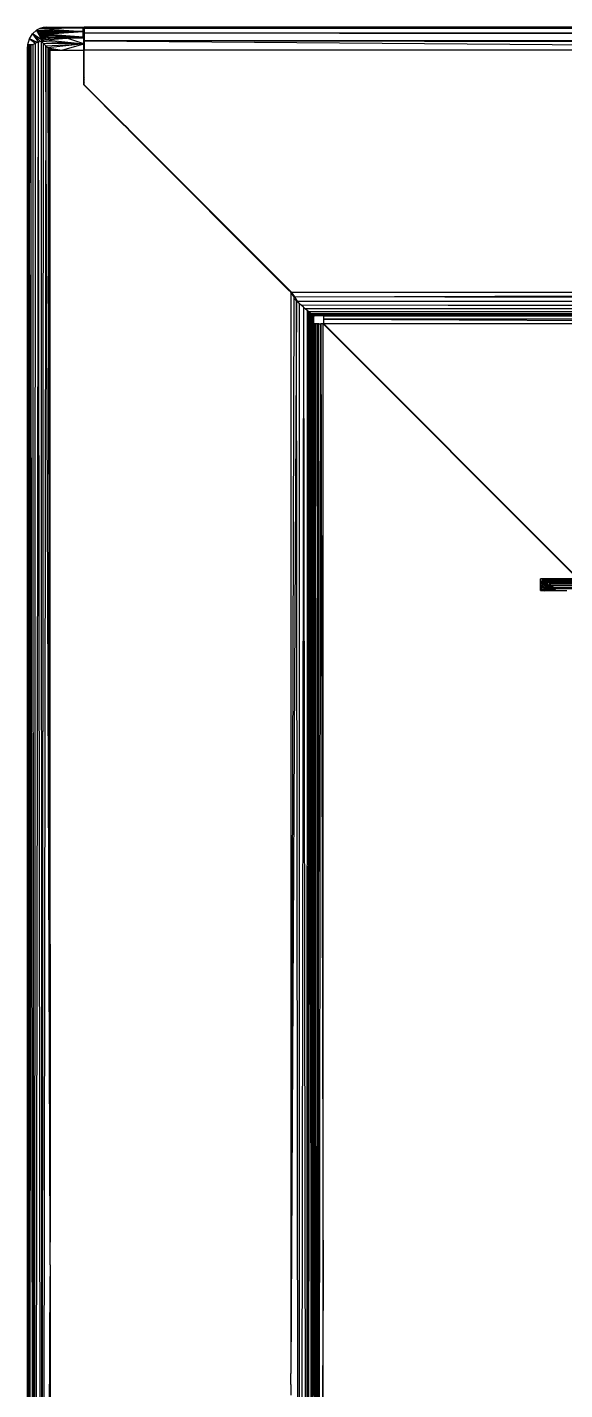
# Model space of a CAD drawing. Header units: inches. Extents: x 12 to 4610, y 8 to 3258.
# Drawn here: x 690.8 to 784.2, y 2408.2 to 2644.6 of the extents above; entities that cross this region are included whole.
import ezdxf

# ---------------------------------------------------------------- set-up
doc = ezdxf.new("R2010")
doc.units = ezdxf.units.IN
doc.header["$MEASUREMENT"] = 0

msp = doc.modelspace()

# ---------------------------------------------------------------- linework, layer by layer
for p, q in [((691.72, 2643.48), (692.41, 2644.16)), ((693.01, 2644.42), (692.41, 2644.16)), ((692.83, 2643.75), (692.41, 2644.16)), ((692.41, 2644.16), (700.53, 2643.92)), ((692.41, 2644.16), (692.7, 2644.07)), ((693.39, 2642.39), (692.41, 2644.16)), ((700.53, 2643.92), (692.7, 2644.07)), ((692.7, 2644.07), (692.99, 2643.96)), ((692.83, 2643.75), (692.7, 2644.07)), ((692.99, 2643.96), (700.53, 2643.92)), ((692.99, 2643.96), (693.26, 2643.84)), ((693.65, 2642.63), (692.99, 2643.96)), ((692.99, 2643.96), (693.39, 2642.39)), ((693.61, 2644.57), (693.01, 2644.42)), ((693.01, 2644.42), (700.53, 2644.51)), ((693.01, 2644.42), (700.53, 2643.92)), ((700.53, 2643.92), (693.26, 2643.84)), ((693.26, 2643.84), (693.39, 2643.77)), ((693.49, 2643.11), (693.26, 2643.84)), ((694.21, 2644.64), (693.61, 2644.57)), ((693.61, 2644.57), (700.53, 2644.51)), ((700.53, 2643.92), (693.63, 2643.61)), ((693.66, 2643.77), (694.38, 2643.79)), ((700.53, 2643.92), (693.74, 2643.53)), ((693.84, 2643.44), (700.53, 2643.92)), ((694.21, 2644.64), (700.53, 2644.51)), ((700.53, 2644.61), (694.21, 2644.64)), ((694.44, 2643.72), (694.38, 2643.79)), ((694.38, 2643.79), (694.43, 2643.79)), ((694.43, 2643.79), (695.06, 2643.8)), ((694.43, 2643.79), (694.5, 2643.72)), ((695.06, 2643.8), (695.63, 2643.82)), ((695.06, 2643.8), (695.12, 2643.75)), ((695.63, 2643.82), (700.53, 2643.92)), ((695.63, 2643.82), (695.68, 2643.76)), ((695.68, 2643.76), (700.53, 2643.92)), ((700.73, 2644.63), (700.53, 2644.61)), ((700.53, 2644.51), (700.53, 2644.61)), ((700.53, 2643.92), (700.53, 2644.51)), ((700.53, 2642.94), (700.53, 2643.92)), ((839.07, 2644.63), (700.73, 2644.63)), ((700.73, 2644.63), (700.73, 2644.43)), ((839.07, 2644.63), (700.73, 2644.43)), ((700.73, 2644.43), (1146.2, 2644.59)), ((700.73, 2644.43), (700.73, 2643.59)), ((1146.2, 2644.12), (700.73, 2644.43)), ((1146.2, 2644.43), (700.73, 2644.43)), ((1146.2, 2644.03), (700.73, 2643.59)), ((690.85, 2640.94), (690.9, 2641.66)), ((690.9, 2641.66), (691.21, 2642.63)), ((691.21, 2641.32), (690.9, 2641.66)), ((690.9, 2641.66), (691.46, 2641.48)), ((691.64, 2641.57), (690.9, 2641.66)), ((691.46, 2641.48), (691.14, 2198.52)), ((691.21, 2642.63), (691.72, 2643.48)), ((692.57, 2641.98), (691.21, 2642.63)), ((691.21, 2642.63), (692.27, 2641.86)), ((691.46, 2641.48), (691.21, 2641.32)), ((691.64, 2641.57), (691.46, 2641.48)), ((691.91, 2198.52), (691.46, 2641.48)), ((691.83, 2641.67), (691.64, 2641.57)), ((691.72, 2643.48), (692.78, 2642.06)), ((693.39, 2642.39), (691.72, 2643.48)), ((693.1, 2642.17), (691.72, 2643.48)), ((692.27, 2641.86), (691.83, 2641.67)), ((691.96, 2198.52), (691.83, 2641.67)), ((692.02, 2198.52), (692.27, 2641.86)), ((692.72, 2642.04), (692.08, 2198.52)), ((692.57, 2641.98), (692.27, 2641.86)), ((692.72, 2642.04), (692.57, 2641.98)), ((692.78, 2642.06), (692.72, 2642.04)), ((692.72, 2642.04), (693.26, 2198.52)), ((693.1, 2642.17), (692.78, 2642.06)), ((693.39, 2642.39), (692.83, 2643.75)), ((693.26, 2642.23), (693.1, 2642.17)), ((693.39, 2642.39), (693.26, 2642.23)), ((693.49, 2642.29), (693.26, 2642.23)), ((693.26, 2642.23), (700.63, 2641.75)), ((693.26, 2642.23), (693.63, 2641.83)), ((693.26, 2642.23), (693.33, 2198.52)), ((693.38, 2198.52), (693.63, 2641.83)), ((693.39, 2643.77), (693.51, 2643.69)), ((693.39, 2643.77), (693.66, 2643.77)), ((693.55, 2643.06), (693.39, 2643.77)), ((693.65, 2642.63), (693.39, 2642.39)), ((693.49, 2642.29), (693.39, 2642.39)), ((694.02, 2641.44), (693.43, 2198.52)), ((693.65, 2642.63), (693.49, 2643.11)), ((693.55, 2643.06), (693.49, 2643.11)), ((693.87, 2642.41), (693.49, 2642.29)), ((693.51, 2643.69), (693.73, 2643.7)), ((693.51, 2643.69), (693.63, 2643.61)), ((693.51, 2643.69), (693.6, 2643.01)), ((693.65, 2642.63), (693.55, 2643.06)), ((693.6, 2643.01), (693.55, 2643.06)), ((693.6, 2643.01), (693.65, 2642.63)), ((693.64, 2642.97), (693.6, 2643.01)), ((693.63, 2643.61), (693.74, 2643.53)), ((693.63, 2643.61), (693.94, 2642.81)), ((693.63, 2643.61), (693.64, 2642.97)), ((700.63, 2641.75), (693.63, 2641.83)), ((693.63, 2641.83), (694.02, 2641.44)), ((693.64, 2642.97), (693.65, 2642.63)), ((693.86, 2642.76), (693.64, 2642.97)), ((693.86, 2642.76), (693.65, 2642.63)), ((693.65, 2642.63), (693.87, 2642.41)), ((693.66, 2643.77), (693.73, 2643.7)), ((693.73, 2643.7), (694.44, 2643.72)), ((693.74, 2643.53), (693.84, 2643.44)), ((693.94, 2642.81), (693.74, 2643.53)), ((700.53, 2642.94), (693.84, 2643.44)), ((693.84, 2643.44), (693.94, 2643.34)), ((693.84, 2643.44), (693.94, 2642.81)), ((693.94, 2642.81), (693.86, 2642.76)), ((694.13, 2642.49), (693.86, 2642.76)), ((694.02, 2642.46), (693.87, 2642.41)), ((693.94, 2643.34), (700.53, 2642.94)), ((693.94, 2643.34), (694.11, 2643.14)), ((693.94, 2643.34), (693.94, 2642.81)), ((693.94, 2642.81), (694.11, 2643.14)), ((694.25, 2642.92), (693.94, 2642.81)), ((693.94, 2642.81), (694.23, 2642.53)), ((694.02, 2642.46), (697.72, 2642.73)), ((694.13, 2642.49), (694.02, 2642.46)), ((694.02, 2642.46), (700.63, 2641.75)), ((694.02, 2641.44), (700.63, 2641.75)), ((694.02, 2641.44), (694.41, 2641.05)), ((694.8, 2433.76), (694.02, 2641.44)), ((700.53, 2642.94), (694.11, 2643.14)), ((694.11, 2643.14), (694.25, 2642.92)), ((694.11, 2643.14), (694.48, 2642.96)), ((694.23, 2642.53), (694.13, 2642.49)), ((694.54, 2642.64), (694.23, 2642.53)), ((694.25, 2642.92), (694.48, 2642.96)), ((694.25, 2642.92), (694.54, 2642.64)), ((700.63, 2641.75), (694.41, 2641.05)), ((694.44, 2643.72), (694.5, 2643.72)), ((694.48, 2642.96), (694.51, 2642.94)), ((694.5, 2643.72), (695.12, 2643.75)), ((694.73, 2642.7), (694.51, 2642.94)), ((694.51, 2642.94), (700.53, 2642.94)), ((694.73, 2642.7), (694.54, 2642.64)), ((694.81, 2642.73), (694.73, 2642.7)), ((697.72, 2642.73), (694.81, 2642.73)), ((695.12, 2643.75), (695.68, 2643.76)), ((696.84, 2640.67), (700.63, 2641.75)), ((700.63, 2641.75), (697.72, 2642.73)), ((700.53, 2642.73), (697.72, 2642.73)), ((700.53, 2642.94), (700.53, 2642.73)), ((700.63, 2642.73), (700.53, 2642.73)), ((700.63, 2642.62), (700.63, 2642.73)), ((700.63, 2642.62), (700.73, 2642.62)), ((700.63, 2641.75), (700.63, 2642.62)), ((700.63, 2640.69), (700.63, 2641.75)), ((1146.2, 2643.59), (700.73, 2643.59)), ((1146.2, 2643.04), (700.73, 2643.59)), ((700.73, 2643.59), (700.73, 2642.62)), ((700.73, 2642.26), (1146.2, 2642.9)), ((700.73, 2642.62), (700.73, 2642.26)), ((700.73, 2642.26), (700.73, 2640.65)), ((700.73, 2642.26), (908.24, 2640.65)), ((1146.2, 2642.25), (700.73, 2642.26)), ((1146.2, 2641.55), (700.73, 2642.26)), ((690.85, 2640.9), (690.81, 2640.76)), ((690.85, 2640.9), (690.81, 2430.23)), ((690.81, 2640.76), (690.81, 2430.23)), ((690.98, 2641.12), (690.85, 2640.94)), ((690.85, 2640.9), (690.85, 2640.94)), ((690.85, 2640.9), (691.08, 2198.52)), ((691.02, 2198.52), (690.85, 2640.9)), ((691.19, 2641.3), (690.98, 2641.12)), ((691.08, 2198.52), (690.98, 2641.12)), ((691.11, 2198.52), (691.19, 2641.3)), ((691.21, 2641.32), (691.19, 2641.3)), ((694.41, 2641.05), (694.61, 2640.85)), ((694.41, 2641.05), (696.84, 2640.67)), ((694.41, 2641.05), (694.8, 2433.76)), ((694.61, 2640.85), (696.84, 2640.67)), ((694.61, 2640.85), (694.7, 2640.75)), ((694.61, 2640.85), (694.8, 2433.76)), ((694.7, 2640.75), (694.75, 2640.7)), ((694.7, 2640.75), (694.81, 2640.75)), ((694.7, 2640.75), (694.8, 2433.76)), ((694.75, 2640.7), (694.79, 2640.67)), ((694.75, 2640.7), (694.8, 2640.7)), ((694.8, 2433.76), (694.75, 2640.7)), ((694.79, 2640.67), (694.8, 2640.7)), ((694.79, 2640.67), (695.1, 2640.67)), ((694.8, 2433.76), (694.79, 2640.67)), ((694.8, 2640.7), (694.81, 2640.75)), ((694.8, 2640.7), (695.07, 2640.7)), ((694.81, 2640.75), (695.03, 2640.74)), ((695.07, 2640.7), (695.03, 2640.74)), ((695.03, 2640.74), (695.55, 2640.72)), ((695.1, 2640.67), (695.07, 2640.7)), ((695.07, 2640.7), (695.58, 2640.69)), ((695.1, 2640.67), (695.58, 2640.69)), ((695.55, 2640.72), (695.6, 2640.67)), ((695.55, 2640.72), (695.96, 2640.71)), ((695.58, 2640.69), (695.6, 2640.67)), ((695.6, 2640.67), (696, 2640.67)), ((696, 2640.67), (695.96, 2640.71)), ((695.96, 2640.71), (696.04, 2640.7)), ((696, 2640.67), (696.07, 2640.67)), ((696.04, 2640.7), (696.07, 2640.67)), ((696.04, 2640.7), (696.08, 2640.7)), ((696.07, 2640.67), (696.11, 2640.67)), ((696.08, 2640.7), (696.11, 2640.67)), ((696.08, 2640.7), (696.12, 2640.7)), ((696.11, 2640.67), (696.15, 2640.67)), ((696.15, 2640.67), (696.12, 2640.7)), ((696.12, 2640.7), (696.84, 2640.67)), ((696.15, 2640.67), (696.84, 2640.67)), ((696.84, 2640.67), (700.63, 2640.69)), ((700.63, 2636.81), (700.63, 2640.69)), ((908.24, 2640.65), (700.73, 2640.65)), ((700.73, 2636.71), (700.73, 2640.65)), ((700.73, 2636.71), (700.63, 2636.81)), ((700.63, 2636.63), (700.63, 2636.81)), ((700.73, 2636.53), (700.73, 2636.71)), ((700.63, 2636.63), (700.73, 2636.53)), ((700.63, 2636.34), (700.63, 2636.63)), ((700.73, 2636.25), (700.63, 2636.34)), ((700.63, 2636.23), (700.63, 2636.34)), ((700.63, 2636.23), (700.73, 2636.13)), ((700.63, 2636.15), (700.63, 2636.23)), ((700.73, 2636.06), (700.63, 2636.15)), ((700.63, 2636.09), (700.63, 2636.15)), ((700.63, 2636.09), (700.73, 2635.99)), ((700.63, 2635.66), (700.63, 2636.09)), ((700.73, 2635.56), (700.63, 2635.66)), ((700.63, 2635.62), (700.63, 2635.66)), ((700.63, 2635.62), (700.73, 2635.52)), ((700.63, 2635.17), (700.63, 2635.62)), ((700.63, 2635.17), (700.73, 2635.07)), ((700.63, 2635.11), (700.63, 2635.17)), ((700.73, 2635.01), (700.63, 2635.11)), ((700.63, 2634.66), (700.63, 2635.11)), ((700.63, 2634.66), (707.69, 2627.62)), ((707.67, 2627.6), (700.63, 2634.66)), ((700.73, 2636.25), (700.73, 2636.53)), ((700.73, 2636.13), (700.73, 2636.25)), ((700.73, 2636.06), (700.73, 2636.13)), ((700.73, 2635.99), (700.73, 2636.06)), ((700.73, 2635.56), (700.73, 2635.99)), ((700.73, 2635.52), (700.73, 2635.56)), ((700.73, 2635.07), (700.73, 2635.52)), ((700.73, 2635.01), (700.73, 2635.07)), ((700.73, 2634.64), (700.73, 2635.01)), ((700.73, 2634.64), (707.72, 2627.65)), ((707.67, 2627.6), (707.69, 2627.62)), ((707.75, 2627.51), (707.67, 2627.6)), ((707.69, 2627.62), (707.72, 2627.65)), ((707.69, 2627.62), (707.77, 2627.53)), ((707.72, 2627.65), (707.81, 2627.57)), ((707.75, 2627.51), (707.77, 2627.53)), ((709.01, 2626.25), (707.75, 2627.51)), ((707.77, 2627.53), (707.81, 2627.57)), ((707.77, 2627.53), (709.03, 2626.28)), ((707.81, 2627.57), (709.06, 2626.31)), ((709.03, 2626.28), (709.01, 2626.25)), ((735.95, 2599.32), (709.01, 2626.25)), ((709.06, 2626.31), (709.03, 2626.28)), ((709.06, 2626.31), (736.77, 2598.61)), ((735.95, 2599.32), (736.87, 2598.44)), ((736.63, 2598.64), (735.95, 2599.32)), ((737.12, 2597.91), (736.63, 2598.64)), ((736.63, 2598.64), (736.63, 2410.99)), ((737.12, 2597.91), (736.63, 2410.99)), ((737.6, 2597.18), (736.63, 2410.99)), ((926.26, 2598.61), (736.77, 2598.61)), ((736.77, 2598.61), (736.87, 2598.44)), ((736.87, 2598.44), (737.27, 2597.83)), ((737.38, 2597.51), (737.12, 2597.91)), ((737.27, 2597.83), (926.26, 2598.61)), ((1146.2, 2597.16), (737.27, 2597.83)), ((737.27, 2597.83), (737.63, 2597.28)), ((737.63, 2597.28), (737.38, 2597.51)), ((737.6, 2597.18), (737.38, 2597.51)), ((738.07, 2198.52), (737.6, 2597.18)), ((738, 2596.75), (737.6, 2597.18)), ((737.63, 2597.28), (737.77, 2597.07)), ((737.77, 2597.07), (738, 2596.75)), ((1146.2, 2597.07), (737.77, 2597.07)), ((738.1, 2596.65), (738, 2596.75)), ((738.15, 2198.52), (738.1, 2596.65)), ((738.42, 2596.38), (738.1, 2596.65)), ((738.42, 2596.38), (1146.2, 2596.99)), ((738.84, 2596.04), (738.26, 2198.52)), ((1146.2, 2595.85), (738.42, 2596.38)), ((738.84, 2596.04), (738.42, 2596.38)), ((738.84, 2596.04), (739.36, 2198.52)), ((739.12, 2595.78), (738.84, 2596.04)), ((1146.2, 2595.77), (739.12, 2595.78)), ((739.49, 2595.43), (739.12, 2595.78)), ((739.46, 2198.52), (739.49, 2595.43)), ((739.68, 2595.28), (739.49, 2595.43)), ((739.72, 2595.24), (739.5, 2198.52)), ((739.53, 2198.52), (739.96, 2595.07)), ((739.68, 2595.28), (1146.2, 2595.72)), ((1146.2, 2594.95), (739.68, 2595.28)), ((739.72, 2595.24), (739.68, 2595.28)), ((739.96, 2595.07), (739.72, 2595.24)), ((739.96, 2595.07), (740.27, 2198.52)), ((739.96, 2595.07), (740.08, 2594.98)), ((740.08, 2594.98), (740.2, 2594.9)), ((740.27, 2198.52), (740.08, 2594.98)), ((1146.2, 2594.91), (740.2, 2594.9)), ((740.2, 2594.9), (740.32, 2594.83)), ((740.32, 2198.52), (740.2, 2594.9)), ((740.32, 2594.83), (740.32, 2198.52)), ((740.32, 2594.83), (740.43, 2594.77)), ((740.32, 2198.52), (740.43, 2594.77)), ((740.43, 2594.77), (740.42, 2198.52)), ((740.47, 2594.75), (740.43, 2594.77)), ((740.43, 2594.77), (740.63, 2420.97)), ((740.5, 2594.68), (1146.2, 2594.88)), ((914.7, 2594.61), (740.5, 2594.68)), ((740.58, 2594.63), (740.63, 2594.63)), ((740.63, 2594.63), (740.71, 2594.62)), ((740.63, 2594.6), (740.63, 2594.63)), ((740.71, 2594.62), (740.63, 2594.6)), ((740.79, 2594.61), (740.63, 2594.41)), ((740.63, 2594.41), (740.63, 2594.6)), ((740.63, 2593.2), (740.63, 2594.41)), ((740.71, 2594.62), (740.79, 2594.61)), ((740.79, 2594.61), (742.26, 2594.61)), ((742.26, 2594.61), (742.27, 2594.58)), ((742.26, 2594.61), (783.9, 2594.61)), ((783.9, 2594.61), (742.27, 2594.58)), ((742.27, 2594.58), (742.28, 2593.95)), ((742.27, 2594.58), (1147.83, 2594.22)), ((1147.83, 2594.14), (742.28, 2593.95)), ((783.9, 2594.61), (914.7, 2594.61)), ((740.88, 2593.19), (740.63, 2593.2)), ((740.63, 2593.2), (740.63, 2420.97)), ((740.88, 2593.19), (740.63, 2227.23)), ((741.17, 2593.18), (740.88, 2593.19)), ((741.24, 2180.64), (740.88, 2593.19)), ((741.51, 2593.17), (741.17, 2593.18)), ((741.17, 2593.18), (741.27, 2180.64)), ((741.31, 2180.64), (741.51, 2593.17)), ((741.35, 2180.64), (741.86, 2593.17)), ((741.51, 2593.17), (741.86, 2593.17)), ((742.23, 2593.16), (741.86, 2593.17)), ((741.86, 2593.17), (742.23, 2421.92)), ((742.23, 2421.92), (742.23, 2593.16)), ((786.49, 2548.9), (742.23, 2593.16)), ((742.28, 2593.95), (742.3, 2593.23)), ((742.28, 2593.95), (913.54, 2593.23)), ((1147.83, 2593.93), (742.28, 2593.95)), ((742.3, 2593.23), (913.54, 2593.23)), ((742.3, 2593.23), (786.63, 2548.9)), ((780.03, 2548.9), (780.24, 2547.89)), ((780.41, 2548.85), (780.03, 2548.9)), ((780.03, 2547.9), (780.03, 2548.9)), ((786.49, 2548.9), (780.03, 2548.9)), ((780.03, 2547.9), (780.24, 2547.39)), ((780.03, 2547.9), (780.24, 2547.89)), ((780.03, 2547.39), (780.03, 2547.9)), ((780.03, 2547.39), (780.24, 2547.39)), ((780.03, 2546.9), (780.03, 2547.39)), ((780.03, 2547.39), (780.24, 2546.89)), ((780.03, 2546.9), (780.24, 2546.89)), ((780.41, 2548.85), (780.24, 2547.89)), ((780.44, 2547.86), (780.24, 2547.89)), ((780.44, 2547.86), (780.24, 2547.39)), ((780.24, 2547.39), (780.24, 2546.89)), ((780.64, 2547.32), (780.24, 2547.39)), ((780.42, 2546.9), (780.24, 2547.39)), ((780.24, 2546.89), (780.41, 2546.88)), ((780.47, 2548.84), (780.41, 2548.85)), ((780.44, 2547.86), (780.41, 2548.85)), ((780.42, 2546.9), (780.41, 2546.88)), ((780.41, 2546.88), (780.44, 2546.87)), ((780.64, 2547.32), (780.42, 2546.9)), ((780.47, 2548.84), (780.44, 2547.86)), ((780.64, 2547.32), (780.44, 2547.86)), ((780.64, 2547.81), (780.44, 2547.86)), ((780.44, 2546.87), (780.45, 2546.9)), ((780.44, 2546.87), (780.64, 2546.83)), ((780.44, 2546.87), (780.77, 2546.87)), ((780.45, 2546.9), (780.64, 2547.32)), ((780.45, 2546.9), (780.76, 2546.9)), ((780.79, 2548.7), (780.47, 2548.84)), ((780.47, 2548.84), (780.64, 2547.81)), ((780.47, 2548.84), (786.55, 2548.84)), ((780.79, 2548.7), (780.64, 2547.81)), ((780.64, 2547.81), (780.84, 2547.75)), ((780.84, 2547.75), (780.64, 2547.32)), ((780.84, 2547.27), (780.64, 2547.32)), ((780.76, 2546.9), (780.64, 2547.32)), ((780.78, 2546.83), (780.64, 2546.83)), ((780.76, 2546.9), (780.84, 2547.27)), ((780.78, 2546.83), (780.76, 2546.9)), ((780.77, 2546.87), (780.76, 2546.9)), ((780.76, 2546.9), (780.98, 2546.9)), ((780.78, 2546.83), (780.77, 2546.87)), ((780.77, 2546.87), (781.68, 2546.87)), ((781, 2546.83), (780.78, 2546.83)), ((780.92, 2548.64), (780.79, 2548.7)), ((780.84, 2547.75), (780.79, 2548.7)), ((786.69, 2548.7), (780.79, 2548.7)), ((780.92, 2548.64), (780.84, 2547.75)), ((780.84, 2547.75), (781.03, 2547.66)), ((780.84, 2547.75), (780.84, 2547.27)), ((781.03, 2547.66), (780.84, 2547.27)), ((780.84, 2547.27), (780.98, 2546.9)), ((780.98, 2548.61), (780.92, 2548.64)), ((781.03, 2547.66), (780.92, 2548.64)), ((780.92, 2548.64), (786.74, 2548.64)), ((781.17, 2548.47), (780.98, 2548.61)), ((780.98, 2548.61), (781.03, 2547.66)), ((786.78, 2548.61), (780.98, 2548.61)), ((780.98, 2546.9), (781, 2546.83)), ((780.98, 2546.9), (781.03, 2546.9)), ((781.03, 2546.83), (781, 2546.83)), ((781.17, 2548.47), (781.03, 2547.66)), ((781.03, 2547.66), (781.03, 2547.2)), ((781.03, 2547.66), (781.23, 2547.56)), ((781.23, 2547.56), (781.03, 2547.2)), ((781.23, 2547.12), (781.03, 2547.2)), ((781.03, 2546.9), (781.03, 2547.2)), ((781.07, 2546.9), (781.03, 2547.2)), ((781.12, 2546.9), (781.03, 2547.2)), ((781.03, 2546.83), (781.03, 2546.9)), ((781.03, 2546.9), (781.07, 2546.9)), ((781.07, 2546.83), (781.03, 2546.83)), ((781.07, 2546.83), (781.07, 2546.9)), ((781.07, 2546.9), (781.12, 2546.9)), ((781.14, 2546.83), (781.07, 2546.83)), ((781.14, 2546.83), (781.12, 2546.9)), ((781.12, 2546.9), (781.2, 2546.9)), ((781.19, 2546.83), (781.14, 2546.83)), ((781.17, 2548.47), (781.23, 2547.56)), ((781.23, 2548.42), (781.17, 2548.47)), ((786.91, 2548.47), (781.17, 2548.47)), ((781.19, 2546.83), (781.2, 2546.9)), ((781.34, 2546.83), (781.19, 2546.83)), ((781.2, 2546.9), (781.23, 2547.12)), ((781.2, 2546.9), (781.32, 2546.9)), ((781.23, 2548.42), (781.23, 2547.56)), ((781.43, 2547.44), (781.23, 2548.42)), ((781.43, 2548.28), (781.23, 2548.42)), ((781.23, 2547.56), (781.23, 2547.12)), ((781.43, 2547.44), (781.23, 2547.12)), ((781.23, 2547.12), (781.32, 2546.9)), ((781.32, 2546.9), (781.34, 2546.83)), ((781.32, 2546.9), (781.43, 2546.9)), ((781.43, 2546.83), (781.34, 2546.83)), ((781.55, 2548.17), (781.43, 2548.28)), ((787.11, 2548.28), (781.43, 2548.28)), ((781.55, 2548.17), (781.43, 2547.44)), ((781.43, 2547.44), (781.43, 2547.02)), ((781.43, 2547.44), (781.63, 2547.31)), ((781.63, 2547.31), (781.43, 2547.02)), ((781.43, 2547.02), (781.46, 2546.9)), ((781.64, 2546.9), (781.43, 2547.02)), ((781.43, 2547.02), (781.43, 2546.9)), ((781.43, 2546.9), (781.43, 2546.83)), ((781.43, 2546.9), (781.46, 2546.9)), ((781.48, 2546.83), (781.43, 2546.83)), ((781.46, 2546.9), (781.48, 2546.83)), ((781.46, 2546.9), (781.64, 2546.9)), ((781.76, 2546.83), (781.48, 2546.83)), ((781.63, 2548.08), (781.55, 2548.17)), ((781.55, 2548.17), (781.63, 2547.31)), ((781.55, 2548.17), (787.22, 2548.16)), ((781.89, 2547.83), (781.63, 2548.08)), ((781.63, 2548.08), (781.63, 2547.31)), ((781.63, 2548.08), (781.83, 2547.16)), ((781.63, 2547.31), (781.83, 2547.16)), ((781.63, 2547.31), (781.79, 2546.9)), ((781.68, 2546.87), (781.64, 2546.9)), ((781.64, 2546.9), (781.79, 2546.9)), ((781.76, 2546.83), (781.68, 2546.87)), ((781.68, 2546.87), (781.91, 2546.87)), ((781.81, 2546.83), (781.76, 2546.83)), ((781.79, 2546.9), (781.81, 2546.83)), ((781.79, 2546.9), (781.94, 2546.9)), ((781.87, 2546.83), (781.81, 2546.83)), ((781.83, 2547.16), (781.89, 2547.83)), ((781.83, 2547.16), (782.03, 2547)), ((781.87, 2546.83), (781.91, 2546.87)), ((782.1, 2546.83), (781.87, 2546.83)), ((781.93, 2547.79), (781.89, 2547.83)), ((781.89, 2547.83), (782.03, 2547)), ((783.56, 2547.83), (781.89, 2547.83)), ((781.91, 2546.87), (781.94, 2546.9)), ((781.91, 2546.87), (782.08, 2546.87)), ((781.95, 2547.76), (781.93, 2547.79)), ((788.63, 2547.79), (781.93, 2547.79)), ((781.94, 2546.9), (782.03, 2547)), ((781.94, 2546.9), (782.07, 2546.9)), ((782.03, 2547), (781.95, 2547.76)), ((782.31, 2547.33), (781.95, 2547.76)), ((781.95, 2547.76), (782.2, 2546.9)), ((781.95, 2547.76), (783.56, 2547.76)), ((782.03, 2547), (782.14, 2546.9)), ((782.03, 2547), (782.07, 2546.9)), ((782.07, 2546.9), (782.08, 2546.87)), ((782.07, 2546.9), (782.14, 2546.9)), ((782.08, 2546.87), (782.1, 2546.83)), ((782.08, 2546.87), (782.17, 2546.87)), ((782.22, 2546.83), (782.1, 2546.83)), ((782.14, 2546.9), (782.17, 2546.87)), ((782.14, 2546.9), (782.2, 2546.9)), ((782.17, 2546.87), (782.22, 2546.83)), ((782.65, 2546.87), (782.17, 2546.87)), ((782.2, 2546.9), (782.22, 2546.83)), ((782.2, 2546.9), (782.23, 2546.9)), ((782.23, 2546.9), (782.22, 2546.83)), ((782.39, 2546.83), (782.22, 2546.83)), ((782.31, 2547.33), (782.23, 2546.9)), ((782.23, 2546.9), (782.38, 2546.9)), ((782.4, 2547.21), (782.31, 2547.33)), ((782.38, 2546.9), (782.31, 2547.33)), ((783.56, 2547.33), (782.31, 2547.33)), ((782.4, 2547.21), (782.38, 2546.9)), ((782.39, 2546.83), (782.38, 2546.9)), ((782.38, 2546.9), (782.49, 2546.9)), ((782.51, 2546.83), (782.39, 2546.83)), ((782.63, 2546.9), (782.4, 2547.21)), ((782.4, 2547.21), (782.49, 2546.9)), ((782.4, 2547.21), (783.56, 2547.21)), ((782.49, 2546.9), (782.51, 2546.83)), ((782.49, 2546.9), (782.63, 2546.9)), ((782.68, 2546.83), (782.51, 2546.83)), ((782.65, 2546.87), (782.63, 2546.9)), ((782.68, 2546.83), (782.65, 2546.87)), ((784.56, 2546.83), (782.68, 2546.83)), ((783.56, 2547.83), (787.56, 2547.83)), ((783.56, 2547.76), (783.56, 2547.83)), ((783.56, 2547.76), (788.63, 2547.76)), ((783.56, 2547.21), (783.56, 2547.33)), ((788.63, 2547.33), (783.56, 2547.33)), ((783.56, 2547.21), (788.63, 2547.21)), ((694.81, 2431.11), (694.8, 2433.76)), ((694.81, 2430.18), (694.81, 2431.11)), ((690.81, 2430.23), (690.81, 2198.52)), ((690.81, 2430.23), (691.02, 2198.52)), ((694.81, 2429.87), (694.81, 2430.18)), ((694.81, 2429.87), (694.81, 2427.84)), ((693.43, 2198.52), (694.81, 2427.84)), ((694.81, 2427.84), (693.74, 2198.52)), ((694.81, 2427.84), (694.81, 2198.52)), ((741.5, 2180.64), (742.23, 2421.92)), ((742.23, 2180.64), (742.23, 2421.92)), ((740.63, 2420.97), (740.63, 2407.18)), ((736.63, 2409.3), (736.63, 2410.99)), ((736.63, 2409.18), (736.63, 2409.3)), ((736.63, 2409.08), (736.63, 2409.18)), ((736.63, 2409.08), (736.63, 2407.25))]:
    msp.add_line(p, q)

doc.saveas('drawing.dxf')
